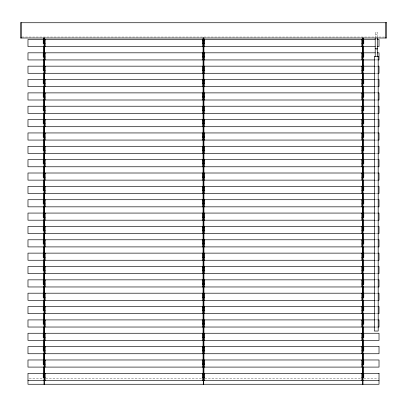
<?xml version="1.0" encoding="UTF-8"?>
<svg xmlns="http://www.w3.org/2000/svg" width="407" height="407" viewBox="0 0 407 407"><rect width="100%" height="100%" fill="white"/><g stroke="black" fill="none" stroke-linecap="round" stroke-linejoin="round"><path stroke-width="0.31" stroke-dasharray="2.04 1.53" d="M375.198 34.824L377.35 34.824M21.937 37.042L385.063 37.042M375.737 49.623L377.35 49.623M375.203 59.936L377.747 59.936M375.203 66.173L377.747 66.173M375.203 73.291L377.747 73.291M375.203 79.528L377.747 79.528M375.203 86.645L377.747 86.645M375.203 92.882L377.747 92.882M375.203 100L377.747 100M375.203 106.237L377.747 106.237M375.203 113.355L377.747 113.355M375.203 119.592L377.747 119.592M375.203 126.709L377.747 126.709M375.203 132.947L377.747 132.947M375.203 140.064L377.747 140.064M375.203 146.301L377.747 146.301M375.203 153.419L377.747 153.419M375.203 159.656L377.747 159.656M375.203 166.773L377.747 166.773M375.203 173.011L377.747 173.011M375.203 180.128L377.747 180.128M375.203 186.365L377.747 186.365M375.203 193.483L377.747 193.483M375.203 199.72L377.747 199.72M375.203 206.837L377.747 206.837M375.203 213.075L377.747 213.075M375.203 220.192L377.747 220.192M375.203 226.429L377.747 226.429M375.203 233.547L377.747 233.547M375.203 239.784L377.747 239.784M375.203 246.901L377.747 246.901M375.203 253.139L377.747 253.139M375.203 260.256L377.747 260.256M375.203 266.493L377.747 266.493M375.203 273.611L377.747 273.611M375.203 279.848L377.747 279.848M375.203 286.966L377.747 286.966M375.203 293.203L377.747 293.203M375.203 300.32L377.747 300.32M375.203 306.557L377.747 306.557M375.203 313.675L377.747 313.675M375.203 319.912L377.747 319.912M375.203 327.03L377.747 327.03M29.253 378.541L43.244 378.541M45.788 378.541L202.228 378.541M204.772 378.541L361.213 378.541M363.756 378.541L378.383 378.541M377.35 37.322L377.35 32.275L375.198 32.275L375.198 37.322"/><path stroke-width="0.61" d="M361.848 39.464L375.203 39.464M377.111 39.464L379.019 39.464L379.019 46.581L377.111 46.581M45.152 39.952L43.244 39.952L43.244 43.625L45.152 43.625M202.544 39.952L204.456 39.952M361.848 39.952L363.756 39.952L363.756 43.625L361.848 43.625M202.544 43.625L204.456 43.625M375.203 46.581L27.981 46.581L27.981 39.459L361.848 39.459L361.848 46.581M375.198 48.682L377.35 48.682M375.203 52.818L27.981 52.813L27.981 59.936L374.567 59.936M377.111 52.818L379.019 52.818L379.019 59.936L377.747 59.936M45.152 53.307L43.244 53.307L43.244 56.98L45.152 56.98M202.544 53.307L204.456 53.307M361.848 53.307L363.756 53.307L363.756 56.98L361.848 56.98M202.544 56.98L204.456 56.98M361.848 66.173L374.567 66.173M377.747 66.173L379.019 66.173L379.019 73.291L377.747 73.291M45.152 66.662L43.244 66.662L43.244 70.335L45.152 70.335M202.544 66.662L204.456 66.662M361.848 66.662L363.756 66.662L363.756 70.335L361.848 70.335M202.544 70.335L204.456 70.335M374.567 73.291L27.981 73.291L27.981 66.168L361.848 66.168L361.848 73.291M374.567 79.528L27.981 79.523L27.981 86.645L374.567 86.645M377.747 79.528L379.019 79.528L379.019 86.645L377.747 86.645M45.152 80.016L43.244 80.016L43.244 83.689L45.152 83.689M202.544 80.016L204.456 80.016M361.848 80.016L363.756 80.016L363.756 83.689L361.848 83.689M202.544 83.689L204.456 83.689M361.848 92.882L374.567 92.882M377.747 92.882L379.019 92.882L379.019 100L377.747 100M45.152 93.371L43.244 93.371L43.244 97.044L45.152 97.044M202.544 93.371L204.456 93.371M361.848 93.371L363.756 93.371L363.756 97.044L361.848 97.044M202.544 97.044L204.456 97.044M374.567 100L27.981 100L27.981 92.877L361.848 92.877L361.848 100M374.567 106.237L27.981 106.232L27.981 113.355L374.567 113.355M377.747 106.237L379.019 106.237L379.019 113.355L377.747 113.355M45.152 106.726L43.244 106.726L43.244 110.399L45.152 110.399M202.544 106.726L204.456 106.726M361.848 106.726L363.756 106.726L363.756 110.399L361.848 110.399M202.544 110.399L204.456 110.399M361.848 119.592L374.567 119.592M377.747 119.592L379.019 119.592L379.019 126.709L377.747 126.709M45.152 120.08L43.244 120.08L43.244 123.753L45.152 123.753M202.544 120.08L204.456 120.08M361.848 120.08L363.756 120.08L363.756 123.753L361.848 123.753M202.544 123.753L204.456 123.753M374.567 126.709L27.981 126.709L27.981 119.587L361.848 119.587L361.848 126.709M374.567 132.947L27.981 132.941L27.981 140.064L374.567 140.064M377.747 132.947L379.019 132.947L379.019 140.064L377.747 140.064M45.152 133.435L43.244 133.435L43.244 137.108L45.152 137.108M202.544 133.435L204.456 133.435M361.848 133.435L363.756 133.435L363.756 137.108L361.848 137.108M202.544 137.108L204.456 137.108M361.848 146.301L374.567 146.301M377.747 146.301L379.019 146.301L379.019 153.419L377.747 153.419M45.152 146.79L43.244 146.79L43.244 150.463L45.152 150.463M202.544 146.79L204.456 146.79M361.848 146.79L363.756 146.79L363.756 150.463L361.848 150.463M202.544 150.463L204.456 150.463M374.567 153.419L27.981 153.419L27.981 146.296L361.848 146.296L361.848 153.419M374.567 159.656L27.981 159.651L27.981 166.773L374.567 166.773M377.747 159.656L379.019 159.656L379.019 166.773L377.747 166.773M45.152 160.144L43.244 160.144L43.244 163.818L45.152 163.818M202.544 160.144L204.456 160.144M361.848 160.144L363.756 160.144L363.756 163.818L361.848 163.818M202.544 163.818L204.456 163.818M361.848 173.011L374.567 173.011M377.747 173.011L379.019 173.011L379.019 180.128L377.747 180.128M45.152 173.499L43.244 173.499L43.244 177.172L45.152 177.172M202.544 173.499L204.456 173.499M361.848 173.499L363.756 173.499L363.756 177.172L361.848 177.172M202.544 177.172L204.456 177.172M374.567 180.128L27.981 180.128L27.981 173.006L361.848 173.006L361.848 180.128M374.567 186.365L27.981 186.36L27.981 193.483L374.567 193.483M377.747 186.365L379.019 186.365L379.019 193.483L377.747 193.483M45.152 186.854L43.244 186.854L43.244 190.527L45.152 190.527M202.544 186.854L204.456 186.854M361.848 186.854L363.756 186.854L363.756 190.527L361.848 190.527M202.544 190.527L204.456 190.527M361.848 199.72L374.567 199.72M377.747 199.72L379.019 199.72L379.019 206.837L377.747 206.837M45.152 200.208L43.244 200.208L43.244 203.882L45.152 203.882M202.544 200.208L204.456 200.208M361.848 200.208L363.756 200.208L363.756 203.882L361.848 203.882M202.544 203.882L204.456 203.882M374.567 206.837L27.981 206.837L27.981 199.715L361.848 199.715L361.848 206.837M374.567 213.075L27.981 213.07L27.981 220.192L374.567 220.192M377.747 213.075L379.019 213.075L379.019 220.192L377.747 220.192M45.152 213.563L43.244 213.563L43.244 217.236L45.152 217.236M202.544 213.563L204.456 213.563M361.848 213.563L363.756 213.563L363.756 217.236L361.848 217.236M202.544 217.236L204.456 217.236M361.848 226.429L374.567 226.429M377.747 226.429L379.019 226.429L379.019 233.547L377.747 233.547M45.152 226.918L43.244 226.918L43.244 230.591L45.152 230.591M202.544 226.918L204.456 226.918M361.848 226.918L363.756 226.918L363.756 230.591L361.848 230.591M202.544 230.591L204.456 230.591M374.567 233.547L27.981 233.547L27.981 226.424L361.848 226.424L361.848 233.547M374.567 239.784L27.981 239.779L27.981 246.901L374.567 246.901M377.747 239.784L379.019 239.784L379.019 246.901L377.747 246.901M45.152 240.272L43.244 240.272L43.244 243.946L45.152 243.946M202.544 240.272L204.456 240.272M361.848 240.272L363.756 240.272L363.756 243.946L361.848 243.946M202.544 243.946L204.456 243.946M361.848 253.139L374.567 253.139M377.747 253.139L379.019 253.139L379.019 260.256L377.747 260.256M45.152 253.627L43.244 253.627L43.244 257.3L45.152 257.3M202.544 253.627L204.456 253.627M361.848 253.627L363.756 253.627L363.756 257.3L361.848 257.3M202.544 257.3L204.456 257.3M374.567 260.256L27.981 260.256L27.981 253.134L361.848 253.134L361.848 260.256M374.567 266.493L27.981 266.488L27.981 273.611L374.567 273.611M377.747 266.493L379.019 266.493L379.019 273.611L377.747 273.611M45.152 266.982L43.244 266.982L43.244 270.655L45.152 270.655M202.544 266.982L204.456 266.982M361.848 266.982L363.756 266.982L363.756 270.655L361.848 270.655M202.544 270.655L204.456 270.655M361.848 279.848L374.567 279.848M377.747 279.848L379.019 279.848L379.019 286.966L377.747 286.966M45.152 280.337L43.244 280.337L43.244 284.01L45.152 284.01M202.544 280.337L204.456 280.337M361.848 280.337L363.756 280.337L363.756 284.01L361.848 284.01M202.544 284.01L204.456 284.01M374.567 286.966L27.981 286.966L27.981 279.843L361.848 279.843L361.848 286.966M374.567 293.203L27.981 293.198L27.981 300.32L374.567 300.32M377.747 293.203L379.019 293.203L379.019 300.32L377.747 300.32M45.152 293.691L43.244 293.691L43.244 297.364L45.152 297.364M202.544 293.691L204.456 293.691M361.848 293.691L363.756 293.691L363.756 297.364L361.848 297.364M202.544 297.364L204.456 297.364M361.848 306.557L374.567 306.557M377.747 306.557L379.019 306.557L379.019 313.675L377.747 313.675M45.152 307.046L43.244 307.046L43.244 310.719L45.152 310.719M202.544 307.046L204.456 307.046M361.848 307.046L363.756 307.046L363.756 310.719L361.848 310.719M202.544 310.719L204.456 310.719M374.567 313.675L27.981 313.675L27.981 306.552L361.848 306.552L361.848 313.675M374.567 319.912L27.981 319.907L27.981 327.03L374.567 327.03M377.747 319.912L379.019 319.912L379.019 327.03L377.747 327.03M45.152 320.401L43.244 320.401L43.244 324.074L45.152 324.074M202.544 320.401L204.456 320.401M361.848 320.401L363.756 320.401L363.756 324.074L361.848 324.074M202.544 324.074L204.456 324.074M361.848 333.267L379.019 333.267L379.019 340.384L27.981 340.384L27.981 333.262L361.848 333.262L361.848 340.384M45.152 333.755L43.244 333.755L43.244 337.428L45.152 337.428M202.544 333.755L204.456 333.755M361.848 333.755L363.756 333.755L363.756 337.428L361.848 337.428M202.544 337.428L204.456 337.428M45.152 347.11L43.244 347.11L43.244 350.783L45.152 350.783M202.544 347.11L204.456 347.11M361.848 347.11L363.756 347.11L363.756 350.783L361.848 350.783M202.544 350.783L204.456 350.783M361.848 359.976L379.019 359.976L379.019 367.094L27.981 367.094L27.981 359.971L361.848 359.971L361.848 367.094M45.152 360.465L43.244 360.465L43.244 364.138L45.152 364.138M202.544 360.465L204.456 360.465M361.848 360.465L363.756 360.465L363.756 364.138L361.848 364.138M202.544 364.138L204.456 364.138M45.152 373.819L43.244 373.819L43.244 377.493L45.152 377.493M202.544 373.819L204.456 373.819M361.848 373.819L363.756 373.819L363.756 377.493L361.848 377.493M202.544 377.493L204.456 377.493M27.981 380.448L379.019 380.448M385.694 22.736L385.694 37.999M377.35 37.907L377.35 56.314M375.198 37.907L375.198 56.314M363.227 37.999L363.227 43.717M363.227 46.256L363.227 57.056M363.227 59.6L363.227 70.401M363.227 72.939L363.227 83.74M363.227 86.284L363.227 97.085M363.227 99.629L363.227 110.429M363.227 113.604L363.227 123.769M363.227 126.312L363.227 137.113M363.227 139.652L363.227 151.089M363.227 152.996L363.227 163.797M363.227 166.972L363.227 177.142M363.227 180.316L363.227 190.481M363.227 193.025L363.227 203.826M363.227 206.364L363.227 217.801M363.227 219.709L363.227 231.145M363.227 233.684L363.227 243.854M363.227 247.029L363.227 257.193M363.227 259.737L363.227 271.174M363.227 273.077L363.227 284.513M363.227 286.421L363.227 297.858M363.227 300.397L363.227 310.566M363.227 313.741L363.227 323.906M363.227 327.086L363.227 337.886M363.227 339.789L363.227 351.226M363.227 353.769L363.227 364.57M363.227 367.109L363.227 377.279M363.013 37.999L363.013 384.264M362.591 37.999L362.591 384.264M362.378 37.999L362.378 43.717M362.378 46.256L362.378 57.056M362.378 59.6L362.378 70.401M362.378 72.939L362.378 83.74M362.378 86.284L362.378 97.085M362.378 99.629L362.378 110.429M362.378 113.604L362.378 123.769M362.378 126.312L362.378 137.113M362.378 139.652L362.378 151.089M362.378 152.996L362.378 163.797M362.378 166.972L362.378 177.142M362.378 180.316L362.378 190.481M362.378 193.025L362.378 203.826M362.378 206.364L362.378 217.801M362.378 219.709L362.378 231.145M362.378 233.684L362.378 243.854M362.378 247.029L362.378 257.193M362.378 259.737L362.378 271.174M362.378 273.077L362.378 284.513M362.378 286.421L362.378 297.858M362.378 300.397L362.378 310.566M362.378 313.741L362.378 323.906M362.378 327.086L362.378 337.886M362.378 339.789L362.378 351.226M362.378 353.769L362.378 364.57M362.378 367.109L362.378 377.279M361.848 52.813L361.848 59.936M361.848 79.523L361.848 86.645M361.848 106.232L361.848 113.355M361.848 132.941L361.848 140.064M361.848 159.651L361.848 166.773M361.848 186.36L361.848 193.483M361.848 213.07L361.848 220.192M361.848 239.779L361.848 246.901M361.848 266.488L361.848 273.611M361.848 293.198L361.848 300.32M361.848 319.907L361.848 327.03M361.848 346.616L361.848 353.739M361.848 373.326L361.848 380.448M204.456 39.459L204.456 46.581M204.456 52.813L204.456 59.936M204.456 66.168L204.456 73.291M204.456 79.523L204.456 86.645M204.456 92.877L204.456 100M204.456 106.232L204.456 113.355M204.456 119.587L204.456 126.709M204.456 132.941L204.456 140.064M204.456 146.296L204.456 153.419M204.456 159.651L204.456 166.773M204.456 173.006L204.456 180.128M204.456 186.36L204.456 193.483M204.456 199.715L204.456 206.837M204.456 213.07L204.456 220.192M204.456 226.424L204.456 233.547M204.456 239.779L204.456 246.901M204.456 253.134L204.456 260.256M204.456 266.488L204.456 273.611M204.456 279.843L204.456 286.966M204.456 293.198L204.456 300.32M204.456 306.552L204.456 313.675M204.456 319.907L204.456 327.03M204.456 333.262L204.456 340.384M204.456 346.616L204.456 353.739M204.456 359.971L204.456 367.094M204.456 373.326L204.456 380.448M203.922 37.999L203.922 43.717M203.922 46.256L203.922 57.056M203.922 59.6L203.922 70.401M203.922 72.939L203.922 83.74M203.922 86.284L203.922 97.085M203.922 99.629L203.922 110.429M203.922 113.604L203.922 123.769M203.922 126.312L203.922 137.113M203.922 139.652L203.922 151.089M203.922 152.996L203.922 163.797M203.922 166.972L203.922 177.142M203.922 180.316L203.922 190.481M203.922 193.025L203.922 203.826M203.922 206.364L203.922 217.801M203.922 219.709L203.922 231.145M203.922 233.684L203.922 243.854M203.922 247.029L203.922 257.193M203.922 259.737L203.922 271.174M203.922 273.077L203.922 284.513M203.922 286.421L203.922 297.858M203.922 300.397L203.922 310.566M203.922 313.741L203.922 323.906M203.922 327.086L203.922 337.886M203.922 339.789L203.922 351.226M203.922 353.769L203.922 364.57M203.922 367.109L203.922 377.279M203.714 37.999L203.714 384.264M203.286 37.999L203.286 384.264M203.078 37.999L203.078 43.717M203.078 46.256L203.078 57.056M203.078 59.6L203.078 70.401M203.078 72.939L203.078 83.74M203.078 86.284L203.078 97.085M203.078 99.629L203.078 110.429M203.078 113.604L203.078 123.769M203.078 126.312L203.078 137.113M203.078 139.652L203.078 151.089M203.078 152.996L203.078 163.797M203.078 166.972L203.078 177.142M203.078 180.316L203.078 190.481M203.078 193.025L203.078 203.826M203.078 206.364L203.078 217.801M203.078 219.709L203.078 231.145M203.078 233.684L203.078 243.854M203.078 247.029L203.078 257.193M203.078 259.737L203.078 271.174M203.078 273.077L203.078 284.513M203.078 286.421L203.078 297.858M203.078 300.397L203.078 310.566M203.078 313.741L203.078 323.906M203.078 327.086L203.078 337.886M203.078 339.789L203.078 351.226M203.078 353.769L203.078 364.57M203.078 367.109L203.078 377.279M202.544 39.459L202.544 46.581M202.544 52.813L202.544 59.936M202.544 66.168L202.544 73.291M202.544 79.523L202.544 86.645M202.544 92.877L202.544 100M202.544 106.232L202.544 113.355M202.544 119.587L202.544 126.709M202.544 132.941L202.544 140.064M202.544 146.296L202.544 153.419M202.544 159.651L202.544 166.773M202.544 173.006L202.544 180.128M202.544 186.36L202.544 193.483M202.544 199.715L202.544 206.837M202.544 213.07L202.544 220.192M202.544 226.424L202.544 233.547M202.544 239.779L202.544 246.901M202.544 253.134L202.544 260.256M202.544 266.488L202.544 273.611M202.544 279.843L202.544 286.966M202.544 293.198L202.544 300.32M202.544 306.552L202.544 313.675M202.544 319.907L202.544 327.03M202.544 333.262L202.544 340.384M202.544 346.616L202.544 353.739M202.544 359.971L202.544 367.094M202.544 373.326L202.544 380.448M45.152 39.459L45.152 46.581M45.152 52.813L45.152 59.936M45.152 66.168L45.152 73.291M45.152 79.523L45.152 86.645M45.152 92.877L45.152 100M45.152 106.232L45.152 113.355M45.152 119.587L45.152 126.709M45.152 132.941L45.152 140.064M45.152 146.296L45.152 153.419M45.152 159.651L45.152 166.773M45.152 173.006L45.152 180.128M45.152 186.36L45.152 193.483M45.152 199.715L45.152 206.837M45.152 213.07L45.152 220.192M45.152 226.424L45.152 233.547M45.152 239.779L45.152 246.901M45.152 253.134L45.152 260.256M45.152 266.488L45.152 273.611M45.152 279.843L45.152 286.966M45.152 293.198L45.152 300.32M45.152 306.552L45.152 313.675M45.152 319.907L45.152 327.03M45.152 333.262L45.152 340.384M45.152 346.616L45.152 353.739M45.152 359.971L45.152 367.094M45.152 373.326L45.152 380.448M44.622 37.999L44.622 43.717M44.622 46.256L44.622 57.056M44.622 59.6L44.622 70.401M44.622 72.939L44.622 83.74M44.622 86.284L44.622 97.085M44.622 99.629L44.622 110.429M44.622 113.604L44.622 123.769M44.622 126.312L44.622 137.113M44.622 139.652L44.622 151.089M44.622 152.996L44.622 163.797M44.622 166.972L44.622 177.142M44.622 180.316L44.622 190.481M44.622 193.025L44.622 203.826M44.622 206.364L44.622 217.801M44.622 219.709L44.622 231.145M44.622 233.684L44.622 243.854M44.622 247.029L44.622 257.193M44.622 259.737L44.622 271.174M44.622 273.077L44.622 284.513M44.622 286.421L44.622 297.858M44.622 300.397L44.622 310.566M44.622 313.741L44.622 323.906M44.622 327.086L44.622 337.886M44.622 339.789L44.622 351.226M44.622 353.769L44.622 364.57M44.622 367.109L44.622 377.279M44.409 37.999L44.409 384.264M43.987 37.999L43.987 384.264M43.773 37.999L43.773 43.717M43.773 46.256L43.773 57.056M43.773 59.6L43.773 70.401M43.773 72.939L43.773 83.74M43.773 86.284L43.773 97.085M43.773 99.629L43.773 110.429M43.773 113.604L43.773 123.769M43.773 126.312L43.773 137.113M43.773 139.652L43.773 151.089M43.773 152.996L43.773 163.797M43.773 166.972L43.773 177.142M43.773 180.316L43.773 190.481M43.773 193.025L43.773 203.826M43.773 206.364L43.773 217.801M43.773 219.709L43.773 231.145M43.773 233.684L43.773 243.854M43.773 247.029L43.773 257.193M43.773 259.737L43.773 271.174M43.773 273.077L43.773 284.513M43.773 286.421L43.773 297.858M43.773 300.397L43.773 310.566M43.773 313.741L43.773 323.906M43.773 327.086L43.773 337.886M43.773 339.789L43.773 351.226M43.773 353.769L43.773 364.57M43.773 367.109L43.773 377.279M21.306 22.736L21.306 37.999M386.65 22.736L20.35 22.736L20.35 37.999L386.65 37.999L386.65 22.736M378.184 56.314L374.369 56.314L374.369 331.039L378.184 331.039L378.184 56.314M379.019 346.622L27.981 346.616L27.981 353.739L379.019 353.739L379.019 346.622M379.019 373.331L27.981 373.326L27.981 384.264L379.019 384.264L379.019 373.331"/></g></svg>
